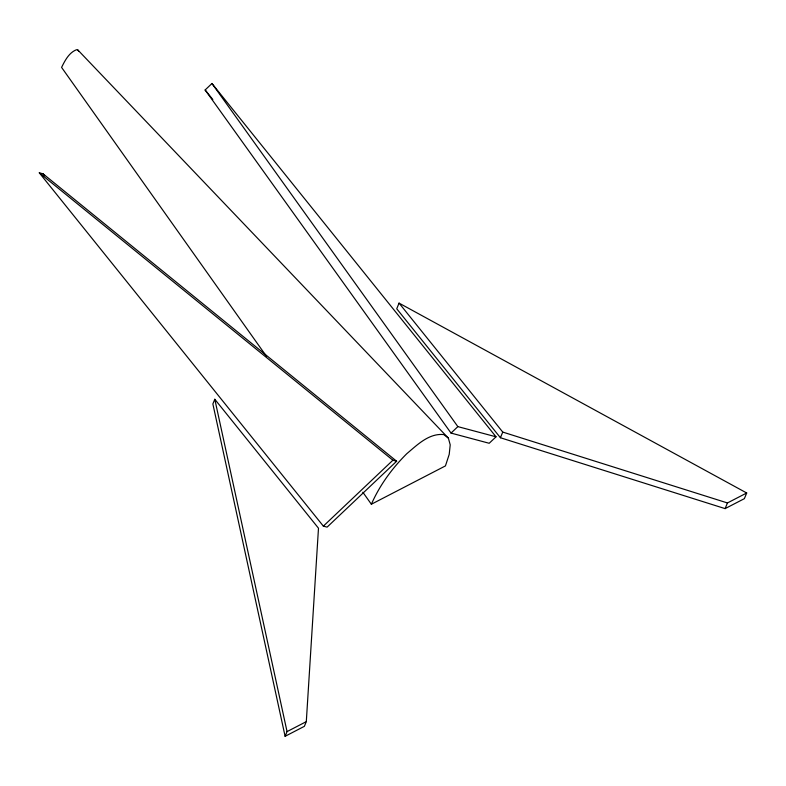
<?xml version="1.0" encoding="UTF-8"?>
<svg xmlns="http://www.w3.org/2000/svg" width="786" height="786" viewBox="0 0 786 786"><rect width="100%" height="100%" fill="white"/><g stroke="black" fill="none" stroke-linecap="round" stroke-linejoin="round"><path stroke-width="1.18" d="M306.304 721.636L318.487 528.212L214.804 399.259L212.868 403.945L285.112 736.305L304.369 726.333L306.304 721.636L287.047 731.609L285.112 736.305M399.062 303.111L396.734 308.78L500.417 437.743L725.105 508.621L744.362 498.658L746.7 492.989L399.062 303.111L502.745 432.074L727.443 502.952L746.7 492.989M500.417 437.743L502.745 432.074M725.105 508.621L727.443 502.952M371.365 504.239C379.687 485.257 392.106 468.318 406.755 453.728C417.219 444.925 428.95 433.076 443.785 434.57L448.364 438.116L450.211 444.856L449.219 454.337L445.436 465.911L371.365 504.239L362.857 492.242M205.136 89.968L211.965 83.493L496.025 436.81L489.197 443.275L451.036 433.086L205.136 89.968L212.819 99.517M323.36 526.129L392.892 460.232L396.635 461.235L327.104 527.131L323.36 526.129L39.3 172.822L43.043 173.824L396.635 461.235M451.036 433.086L457.855 426.621L496.025 436.81M448.364 438.116L77.912 50.039L76.576 49.695C69.06 52.544 64.963 60.571 61.583 67.4L266.454 356.294M39.3 172.822L392.892 460.232M43.043 173.824L44.586 175.73M211.965 83.493L457.855 426.621M77.912 50.039L78.669 51.287M214.804 399.259L287.047 731.609"/></g></svg>
